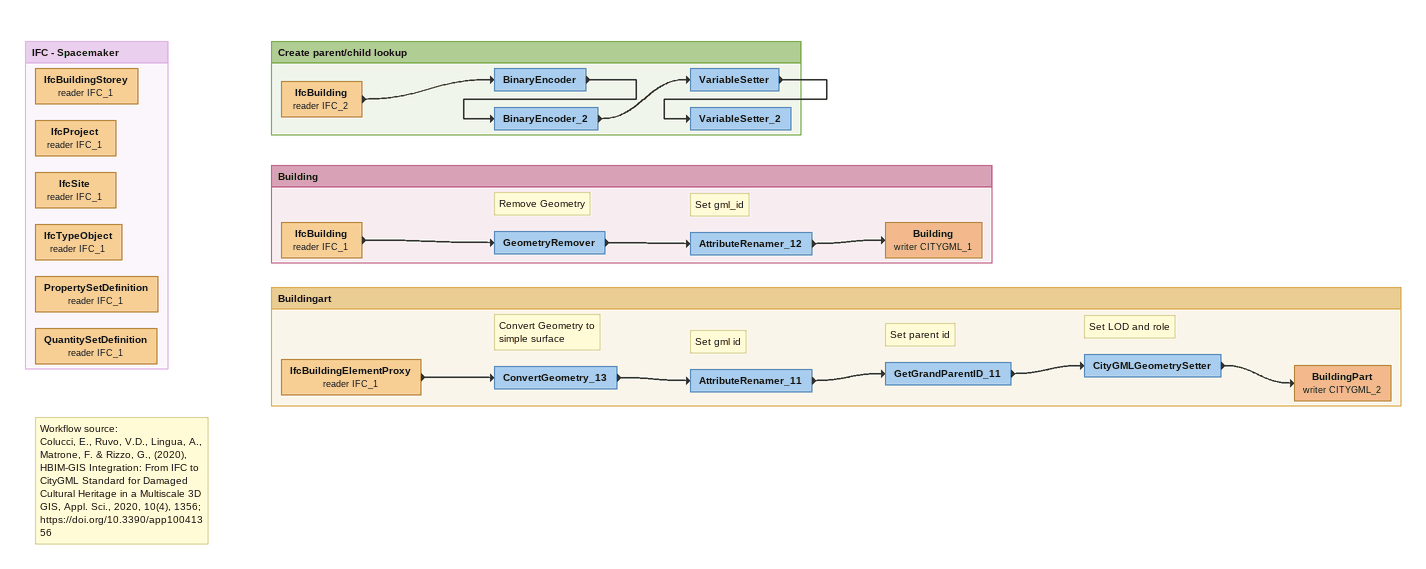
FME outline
Note: Workflow source: / Colucci, E., Ruvo, V.D., Lingua, A., Matrone, F. & Rizzo, G., (2020), HBIM-GIS Integration: From IFC to CityGML Standard for Damaged Cultural Heritage in a Multiscale 3D GIS, Appl. Sci., 2020, 10(4), 1356; https://doi.org/10.3390/app10041356

Bookmark: IFC - Spacemaker
IfcBuildingStorey (reader IFC_1)
IfcProject (reader IFC_1)
IfcSite (reader IFC_1)
IfcTypeObject (reader IFC_1)
PropertySetDefinition (reader IFC_1)
QuantitySetDefinition (reader IFC_1)

Bookmark: Create parent/child lookup
IfcBuilding (reader IFC_2)
    -> BinaryEncoder
BinaryEncoder
    -> BinaryEncoder_2
BinaryEncoder_2
    -> VariableSetter
VariableSetter
    -> VariableSetter_2
VariableSetter_2

Bookmark: Building
IfcBuilding (reader IFC_1)
    -> GeometryRemover
Note: Remove Geometry
GeometryRemover
    -> AttributeRenamer_12
Note: Set gml_id
AttributeRenamer_12
    -> Building (writer CITYGML_1)
Building (writer CITYGML_1)

Bookmark: Buildingart
IfcBuildingElementProxy (reader IFC_1)
    -> ConvertGeometry_13
Note: Convert Geometry to / simple surface
ConvertGeometry_13
    -> AttributeRenamer_11
Note: Set gml id
AttributeRenamer_11
    -> GetGrandParentID_11
Note: Set parent id
GetGrandParentID_11
    -> CityGMLGeometrySetter
Note: Set LOD and role
CityGMLGeometrySetter
    -> BuildingPart (writer CITYGML_2)
BuildingPart (writer CITYGML_2)
